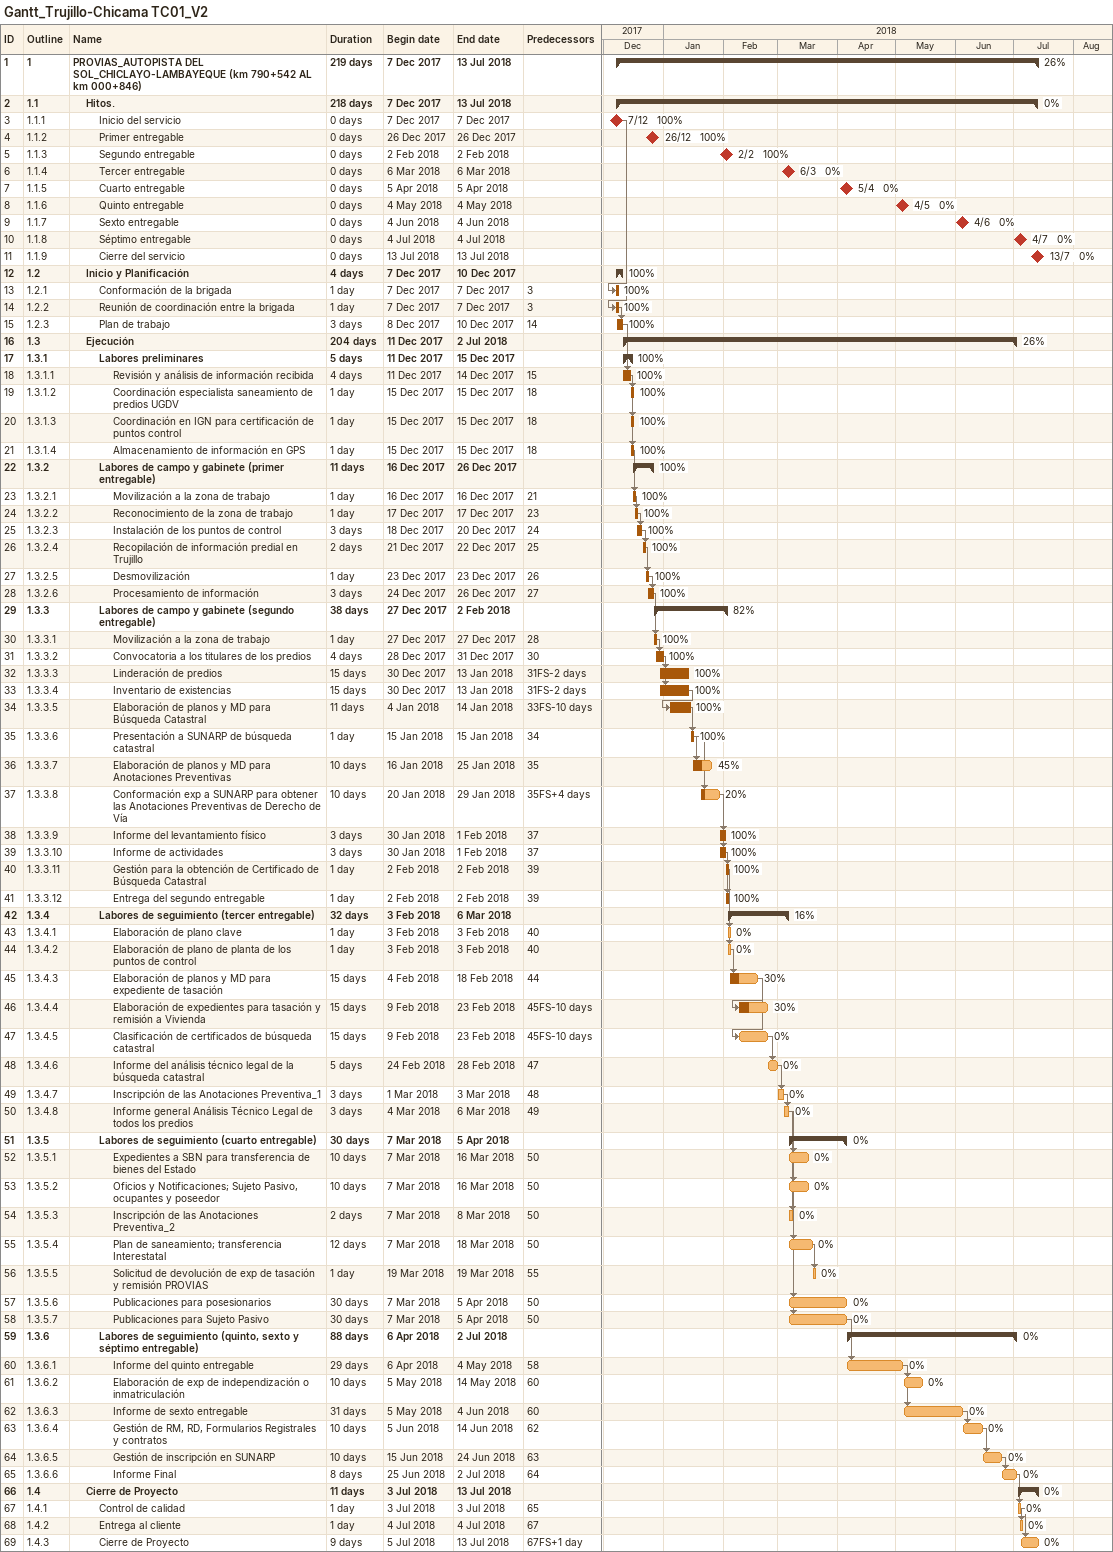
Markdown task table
Gantt_Trujillo-Chicama TC01_V2

| ID | WBS | Task | Duration | Start | Finish | Predecessors | % complete |
|---|---|---|---|---|---|---|---|
| 1 | 1 | **PROVIAS_AUTOPISTA DEL SOL_CHICLAYO-LAMBAYEQUE (km 790+542 AL km 000+846)** | 219d | 2017-12-07 | 2018-07-13 |  | 26 |
| 2 | 1.1 | **Hitos.** | 218d | 2017-12-07 | 2018-07-13 |  | 0 |
| 3 | 1.1.1 | Inicio del servicio | 0d | 2017-12-07 | 2017-12-07 |  | 100 |
| 4 | 1.1.2 | Primer entregable | 0d | 2017-12-26 | 2017-12-26 |  | 100 |
| 5 | 1.1.3 | Segundo entregable | 0d | 2018-02-02 | 2018-02-02 |  | 100 |
| 6 | 1.1.4 | Tercer entregable | 0d | 2018-03-06 | 2018-03-06 |  | 0 |
| 7 | 1.1.5 | Cuarto entregable | 0d | 2018-04-05 | 2018-04-05 |  | 0 |
| 8 | 1.1.6 | Quinto entregable | 0d | 2018-05-04 | 2018-05-04 |  | 0 |
| 9 | 1.1.7 | Sexto entregable | 0d | 2018-06-04 | 2018-06-04 |  | 0 |
| 10 | 1.1.8 | Séptimo entregable | 0d | 2018-07-04 | 2018-07-04 |  | 0 |
| 11 | 1.1.9 | Cierre del servicio | 0d | 2018-07-13 | 2018-07-13 |  | 0 |
| 12 | 1.2 | **Inicio y Planificación** | 4d | 2017-12-07 | 2017-12-10 |  | 100 |
| 13 | 1.2.1 | Conformación de la brigada | 1d | 2017-12-07 | 2017-12-07 | 3 | 100 |
| 14 | 1.2.2 | Reunión de coordinación entre la brigada | 1d | 2017-12-07 | 2017-12-07 | 3 | 100 |
| 15 | 1.2.3 | Plan de trabajo | 3d | 2017-12-08 | 2017-12-10 | 14 | 100 |
| 16 | 1.3 | **Ejecución** | 204d | 2017-12-11 | 2018-07-02 |  | 26 |
| 17 | 1.3.1 | **Labores preliminares** | 5d | 2017-12-11 | 2017-12-15 |  | 100 |
| 18 | 1.3.1.1 | Revisión y análisis de información recibida | 4d | 2017-12-11 | 2017-12-14 | 15 | 100 |
| 19 | 1.3.1.2 | Coordinación especialista saneamiento de predios UGDV | 1d | 2017-12-15 | 2017-12-15 | 18 | 100 |
| 20 | 1.3.1.3 | Coordinación en IGN para certificación de puntos control | 1d | 2017-12-15 | 2017-12-15 | 18 | 100 |
| 21 | 1.3.1.4 | Almacenamiento de información en GPS | 1d | 2017-12-15 | 2017-12-15 | 18 | 100 |
| 22 | 1.3.2 | **Labores de campo y gabinete (primer entregable)** | 11d | 2017-12-16 | 2017-12-26 |  | 100 |
| 23 | 1.3.2.1 | Movilización a la zona de trabajo | 1d | 2017-12-16 | 2017-12-16 | 21 | 100 |
| 24 | 1.3.2.2 | Reconocimiento de la zona de trabajo | 1d | 2017-12-17 | 2017-12-17 | 23 | 100 |
| 25 | 1.3.2.3 | Instalación de los puntos de control | 3d | 2017-12-18 | 2017-12-20 | 24 | 100 |
| 26 | 1.3.2.4 | Recopilación de información predial en Trujillo | 2d | 2017-12-21 | 2017-12-22 | 25 | 100 |
| 27 | 1.3.2.5 | Desmovilización | 1d | 2017-12-23 | 2017-12-23 | 26 | 100 |
| 28 | 1.3.2.6 | Procesamiento de información | 3d | 2017-12-24 | 2017-12-26 | 27 | 100 |
| 29 | 1.3.3 | **Labores de campo y gabinete (segundo entregable)** | 38d | 2017-12-27 | 2018-02-02 |  | 82 |
| 30 | 1.3.3.1 | Movilización a la zona de trabajo | 1d | 2017-12-27 | 2017-12-27 | 28 | 100 |
| 31 | 1.3.3.2 | Convocatoria a los titulares de los predios | 4d | 2017-12-28 | 2017-12-31 | 30 | 100 |
| 32 | 1.3.3.3 | Linderación de predios | 15d | 2017-12-30 | 2018-01-13 | 31FS-2d | 100 |
| 33 | 1.3.3.4 | Inventario de existencias | 15d | 2017-12-30 | 2018-01-13 | 31FS-2d | 100 |
| 34 | 1.3.3.5 | Elaboración de planos y MD para Búsqueda Catastral | 11d | 2018-01-04 | 2018-01-14 | 33FS-10d | 100 |
| 35 | 1.3.3.6 | Presentación a SUNARP de búsqueda catastral | 1d | 2018-01-15 | 2018-01-15 | 34 | 100 |
| 36 | 1.3.3.7 | Elaboración de planos y MD para Anotaciones Preventivas | 10d | 2018-01-16 | 2018-01-25 | 35 | 45 |
| 37 | 1.3.3.8 | Conformación exp a SUNARP para obtener las Anotaciones Preventivas de Derecho de Vía | 10d | 2018-01-20 | 2018-01-29 | 35FS+4d | 20 |
| 38 | 1.3.3.9 | Informe del levantamiento físico | 3d | 2018-01-30 | 2018-02-01 | 37 | 100 |
| 39 | 1.3.3.10 | Informe de actividades | 3d | 2018-01-30 | 2018-02-01 | 37 | 100 |
| 40 | 1.3.3.11 | Gestión para la obtención de Certificado de Búsqueda Catastral | 1d | 2018-02-02 | 2018-02-02 | 39 | 100 |
| 41 | 1.3.3.12 | Entrega del segundo entregable | 1d | 2018-02-02 | 2018-02-02 | 39 | 100 |
| 42 | 1.3.4 | **Labores de seguimiento (tercer entregable)** | 32d | 2018-02-03 | 2018-03-06 |  | 16 |
| 43 | 1.3.4.1 | Elaboración de plano clave | 1d | 2018-02-03 | 2018-02-03 | 40 | 0 |
| 44 | 1.3.4.2 | Elaboración de plano de planta de los puntos de control | 1d | 2018-02-03 | 2018-02-03 | 40 | 0 |
| 45 | 1.3.4.3 | Elaboración de planos y MD para expediente de tasación | 15d | 2018-02-04 | 2018-02-18 | 44 | 30 |
| 46 | 1.3.4.4 | Elaboración de expedientes para tasación y remisión a Vivienda | 15d | 2018-02-09 | 2018-02-23 | 45FS-10d | 30 |
| 47 | 1.3.4.5 | Clasificación de certificados de búsqueda catastral | 15d | 2018-02-09 | 2018-02-23 | 45FS-10d | 0 |
| 48 | 1.3.4.6 | Informe del análisis técnico legal de la búsqueda catastral | 5d | 2018-02-24 | 2018-02-28 | 47 | 0 |
| 49 | 1.3.4.7 | Inscripción de las Anotaciones Preventiva_1 | 3d | 2018-03-01 | 2018-03-03 | 48 | 0 |
| 50 | 1.3.4.8 | Informe general Análisis Técnico Legal de todos los predios | 3d | 2018-03-04 | 2018-03-06 | 49 | 0 |
| 51 | 1.3.5 | **Labores de seguimiento (cuarto entregable)** | 30d | 2018-03-07 | 2018-04-05 |  | 0 |
| 52 | 1.3.5.1 | Expedientes a SBN para transferencia de bienes del Estado | 10d | 2018-03-07 | 2018-03-16 | 50 | 0 |
| 53 | 1.3.5.2 | Oficios y Notificaciones; Sujeto Pasivo, ocupantes y poseedor | 10d | 2018-03-07 | 2018-03-16 | 50 | 0 |
| 54 | 1.3.5.3 | Inscripción de las Anotaciones Preventiva_2 | 2d | 2018-03-07 | 2018-03-08 | 50 | 0 |
| 55 | 1.3.5.4 | Plan de saneamiento; transferencia Interestatal | 12d | 2018-03-07 | 2018-03-18 | 50 | 0 |
| 56 | 1.3.5.5 | Solicitud de devolución de exp de tasación y remisión PROVIAS | 1d | 2018-03-19 | 2018-03-19 | 55 | 0 |
| 57 | 1.3.5.6 | Publicaciones para posesionarios | 30d | 2018-03-07 | 2018-04-05 | 50 | 0 |
| 58 | 1.3.5.7 | Publicaciones para Sujeto Pasivo | 30d | 2018-03-07 | 2018-04-05 | 50 | 0 |
| 59 | 1.3.6 | **Labores de seguimiento (quinto, sexto y séptimo entregable)** | 88d | 2018-04-06 | 2018-07-02 |  | 0 |
| 60 | 1.3.6.1 | Informe del quinto entregable | 29d | 2018-04-06 | 2018-05-04 | 58 | 0 |
| 61 | 1.3.6.2 | Elaboración de exp de independización o inmatriculación | 10d | 2018-05-05 | 2018-05-14 | 60 | 0 |
| 62 | 1.3.6.3 | Informe de sexto entregable | 31d | 2018-05-05 | 2018-06-04 | 60 | 0 |
| 63 | 1.3.6.4 | Gestión de RM, RD, Formularios Registrales y contratos | 10d | 2018-06-05 | 2018-06-14 | 62 | 0 |
| 64 | 1.3.6.5 | Gestión de inscripción en SUNARP | 10d | 2018-06-15 | 2018-06-24 | 63 | 0 |
| 65 | 1.3.6.6 | Informe Final | 8d | 2018-06-25 | 2018-07-02 | 64 | 0 |
| 66 | 1.4 | **Cierre de Proyecto** | 11d | 2018-07-03 | 2018-07-13 |  | 0 |
| 67 | 1.4.1 | Control de calidad | 1d | 2018-07-03 | 2018-07-03 | 65 | 0 |
| 68 | 1.4.2 | Entrega al cliente | 1d | 2018-07-04 | 2018-07-04 | 67 | 0 |
| 69 | 1.4.3 | Cierre de Proyecto | 9d | 2018-07-05 | 2018-07-13 | 67FS+1d | 0 |
